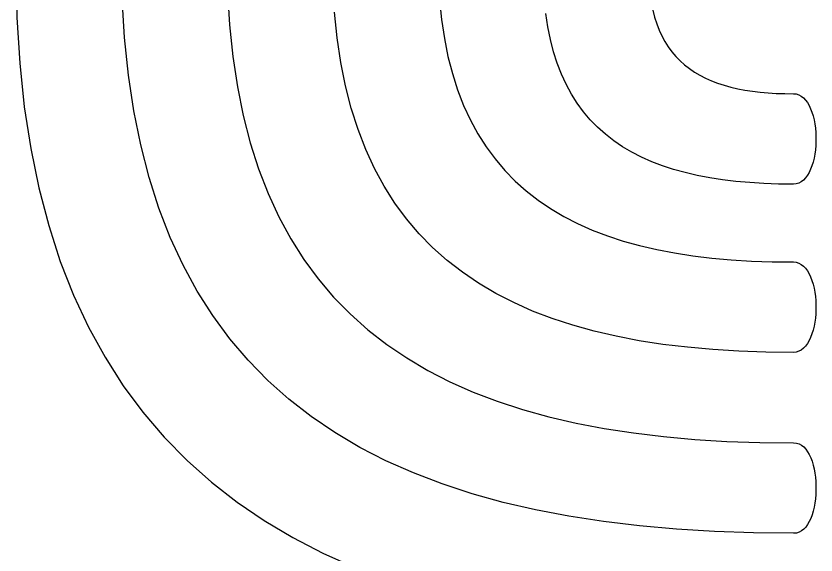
# Model space of a CAD drawing. Extents: x -14 to 98, y -16 to 114.
# Drawn here: x -12.06 to 36.09, y 37.39 to 69.79 of the extents above; entities that cross this region are included whole.
import ezdxf

# ---------------------------------------------------------------- set-up
doc = ezdxf.new("R2010")
doc.units = 0
doc.layers.get('0').update_dxf_attribs({"linetype": 'CONTINUOUS'})

msp = doc.modelspace()

# ---------------------------------------------------------------- linework, layer by layer
at = {"color": 7}
for points in [[(-12.065, 72.578), (-12.009, 69.704), (-11.842, 66.955), (-11.565, 64.332), (-11.181, 61.831), (-10.69, 59.45), (-10.095, 57.187), (-9.397, 55.04), (-8.598, 53.006), (-7.699, 51.084), (-6.702, 49.27), (-5.609, 47.564), (-4.422, 45.963), (-3.141, 44.464), (-1.769, 43.065), (-0.308, 41.764), (1.242, 40.56), (2.878, 39.449), (4.598, 38.429), (6.402, 37.499), (8.287, 36.656)], [(34.741, 38.688), (32.323, 38.715), (29.969, 38.797), (27.681, 38.936), (25.459, 39.134), (23.305, 39.392), (21.219, 39.713), (19.203, 40.098), (17.258, 40.548), (15.384, 41.067), (13.583, 41.656), (11.855, 42.316), (10.202, 43.049), (8.624, 43.857), (7.123, 44.743), (5.699, 45.707), (4.354, 46.752), (3.088, 47.879), (1.903, 49.091), (0.8, 50.388), (-0.221, 51.774), (-1.159, 53.249), (-2.011, 54.816), (-2.779, 56.477), (-3.46, 58.232), (-4.053, 60.085), (-4.558, 62.036), (-4.973, 64.088), (-5.297, 66.243), (-5.531, 68.502), (-5.671, 70.867)], [(0.668, 71.255), (0.787, 69.261), (0.983, 67.357), (1.257, 65.54), (1.607, 63.81), (2.033, 62.165), (2.533, 60.603), (3.107, 59.123), (3.754, 57.723), (4.473, 56.402), (5.264, 55.159), (6.125, 53.99), (7.055, 52.896), (8.054, 51.875), (9.121, 50.925), (10.256, 50.044), (11.456, 49.231), (12.722, 48.484), (14.052, 47.803), (15.446, 47.184), (16.903, 46.628), (18.421, 46.132), (20.001, 45.695), (21.642, 45.314), (23.341, 44.99), (25.1, 44.72), (26.916, 44.502), (28.789, 44.335), (30.718, 44.218), (32.702, 44.149), (34.741, 44.126)], [(13.421, 70.78), (13.544, 69.584), (13.716, 68.444), (13.935, 67.358), (14.202, 66.325), (14.515, 65.345), (14.875, 64.416), (15.281, 63.537), (15.732, 62.708), (16.228, 61.928), (16.768, 61.194), (17.351, 60.508), (17.978, 59.866), (18.647, 59.27), (19.358, 58.717), (20.111, 58.207), (20.905, 57.738), (21.74, 57.31), (22.614, 56.922), (23.528, 56.573), (24.481, 56.262), (25.472, 55.987), (26.501, 55.748), (27.568, 55.545), (28.671, 55.375), (29.811, 55.238), (30.986, 55.134), (32.197, 55.06), (33.442, 55.017), (34.722, 55.003)], [(34.722, 49.565), (33.063, 49.583), (31.448, 49.639), (29.879, 49.735), (28.354, 49.87), (26.877, 50.047), (25.446, 50.267), (24.063, 50.532), (22.729, 50.841), (21.444, 51.197), (20.208, 51.601), (19.023, 52.053), (17.89, 52.557), (16.808, 53.111), (15.778, 53.719), (14.802, 54.38), (13.88, 55.097), (13.012, 55.871), (12.2, 56.702), (11.443, 57.592), (10.743, 58.543), (10.101, 59.555), (9.516, 60.63), (8.99, 61.77), (8.523, 62.974), (8.117, 64.245), (7.771, 65.584), (7.486, 66.992), (7.263, 68.47), (7.104, 70.02)], [(34.722, 59.679), (33.822, 59.689), (32.946, 59.72), (32.094, 59.771), (31.267, 59.845), (30.466, 59.941), (29.689, 60.06), (28.939, 60.204), (28.215, 60.372), (27.518, 60.565), (26.848, 60.784), (26.205, 61.029), (25.59, 61.302), (25.003, 61.603), (24.444, 61.933), (23.915, 62.292), (23.414, 62.681), (22.943, 63.101), (22.503, 63.552), (22.092, 64.035), (21.712, 64.55), (21.364, 65.1), (21.047, 65.683), (20.761, 66.301), (20.508, 66.954), (20.287, 67.644), (20.1, 68.37), (19.945, 69.134), (19.825, 69.936)], [(26.264, 70.144), (26.373, 69.724), (26.5, 69.325), (26.647, 68.947), (26.812, 68.59), (26.995, 68.253), (27.197, 67.935), (27.417, 67.637), (27.654, 67.357), (27.909, 67.096), (28.181, 66.853), (28.471, 66.629), (28.777, 66.421), (29.1, 66.23), (29.44, 66.056), (29.796, 65.898), (30.167, 65.756), (30.555, 65.629), (30.958, 65.518), (31.377, 65.421), (31.811, 65.338), (32.26, 65.269), (32.724, 65.213), (33.202, 65.171), (33.695, 65.141), (34.202, 65.123), (34.722, 65.117)], [(34.722, 65.117), (34.892, 65.101), (35.051, 65.052), (35.198, 64.974), (35.334, 64.869), (35.458, 64.738), (35.572, 64.585), (35.674, 64.411), (35.764, 64.218), (35.844, 64.008), (35.912, 63.785), (35.968, 63.549), (36.014, 63.303), (36.047, 63.05), (36.07, 62.792), (36.081, 62.53), (36.081, 62.267), (36.07, 62.005), (36.047, 61.746), (36.014, 61.493), (35.968, 61.247), (35.912, 61.012), (35.844, 60.788), (35.764, 60.579), (35.674, 60.386), (35.572, 60.211), (35.458, 60.058), (35.334, 59.927), (35.198, 59.822), (35.051, 59.744), (34.892, 59.696), (34.722, 59.679)], [(34.722, 55.003), (34.892, 54.986), (35.051, 54.938), (35.198, 54.86), (35.334, 54.754), (35.458, 54.624), (35.572, 54.47), (35.674, 54.296), (35.764, 54.103), (35.844, 53.894), (35.912, 53.67), (35.968, 53.434), (36.014, 53.189), (36.048, 52.936), (36.07, 52.677), (36.081, 52.415), (36.081, 52.152), (36.07, 51.89), (36.048, 51.631), (36.014, 51.378), (35.968, 51.133), (35.912, 50.897), (35.844, 50.673), (35.764, 50.464), (35.674, 50.271), (35.572, 50.097), (35.459, 49.943), (35.334, 49.813), (35.198, 49.707), (35.051, 49.63), (34.892, 49.581), (34.722, 49.565)], [(34.741, 44.126), (34.909, 44.11), (35.066, 44.061), (35.212, 43.983), (35.346, 43.878), (35.47, 43.747), (35.582, 43.594), (35.683, 43.42), (35.772, 43.227), (35.851, 43.017), (35.918, 42.794), (35.974, 42.558), (36.019, 42.312), (36.053, 42.059), (36.075, 41.801), (36.086, 41.539), (36.086, 41.276), (36.075, 41.014), (36.053, 40.755), (36.019, 40.502), (35.974, 40.256), (35.918, 40.021), (35.851, 39.797), (35.772, 39.588), (35.683, 39.395), (35.582, 39.22), (35.47, 39.067), (35.346, 38.936), (35.212, 38.831), (35.066, 38.753), (34.909, 38.705), (34.741, 38.688)]]:
    msp.add_lwpolyline(points, dxfattribs=at)

doc.saveas('drawing.dxf')
